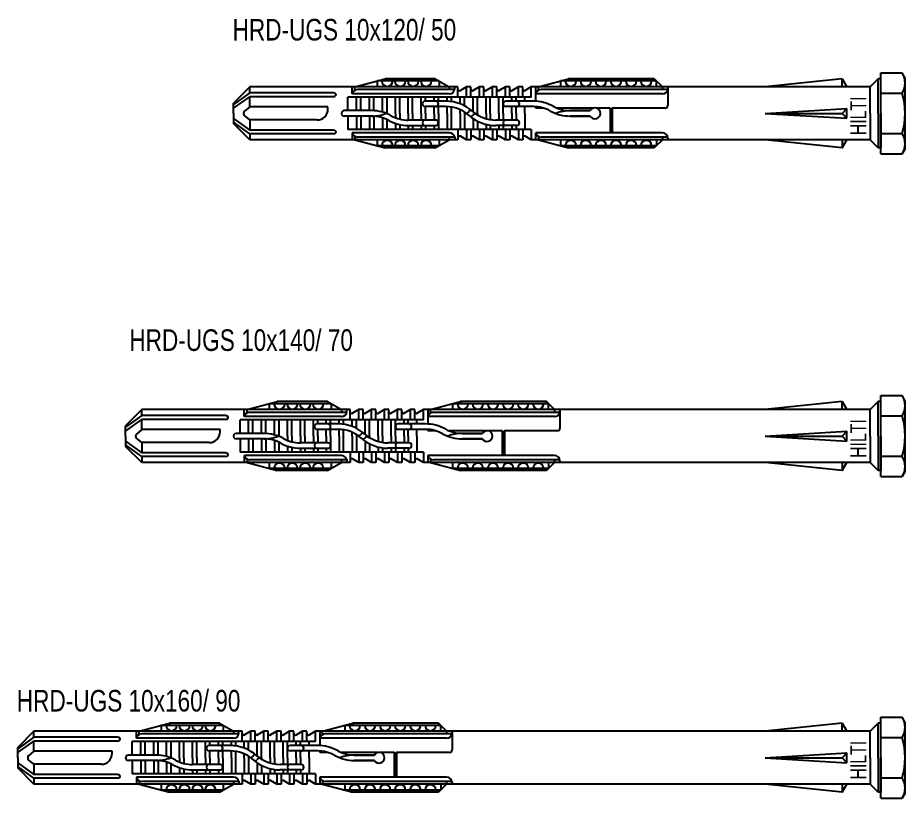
# Model space of a CAD drawing. Header units: millimetres. Extents: x 296 to 4896, y 152 to 3333.
# Drawn here: x 3524.1 to 3688.8, y 2780.5 to 2925.1 of the extents above; entities that cross this region are included whole.
import ezdxf

# ---------------------------------------------------------------- set-up
doc = ezdxf.new("R2010")
doc.units = ezdxf.units.MM
doc.layers.add('2', color=3, linetype='Continuous')
doc.layers.add('3', color=4, linetype='Continuous')
doc.styles.get("Standard").update_dxf_attribs({"font": 'arial.ttf'})

# ---------------------------------------------------------------- blocks, each defined once
blk = doc.blocks.new('HRD-UGS 10x120-50')
at = {"layer": '2'}
for p, q in [((-4.5, -7.51), (-4.5, 7.51)), ((-4.5, 7.51), (-0.58, 7.51)), ((0, 6.5), (-0.58, 7.51)), ((-102, 4.9), (-96.4, 6.4)), ((-97.89, 6), (-97.89, 4.9)), ((-97.89, 6), (-97.89, 4.9)), ((-86.41, 6), (-97.89, 6)), ((-96.4, 6.4), (-96.4, 6)), ((-87.1, 6.4), (-96.4, 6.4)), ((-87.1, 6.4), (-84.5, 4.9)), ((-87.1, 6.4), (-87.1, 6)), ((-86.41, 6), (-86.41, 4.9)), ((-68, 4.9), (-62.4, 6.4)), ((-63.89, 6), (-63.89, 4.9)), ((-46.1, 6), (-63.89, 6)), ((-62.4, 6.4), (-62.4, 6)), ((-46.5, 6.4), (-62.4, 6.4)), ((-45, 4.9), (-46.5, 6.4)), ((-46.5, 6.4), (-46.5, 6)), ((-46.1, 4.9), (-46.1, 6)), ((-5, 6.4), (-6.5, 4.9)), ((-5, 0), (-5, 6.4)), ((-4.5, 6.4), (-5, 6.4)), ((-4.5, 0), (-4.5, 6.4)), ((-4.5, 0), (-4.5, 6.4)), ((0, -6.5), (0, 6.5)), ((-121.5, 4.9), (-124.5, 1.9)), ((-121.5, 3.8), (-124.5, 1.65)), ((-121.5, 3.8), (-121.5, 4.9)), ((-82.9, 4.9), (-121.5, 4.9)), ((-106, 3.8), (-121.5, 3.8)), ((-102.5, 3.6), (-102.5, 4.9)), ((-84.5, 3.6), (-102.48, 3.6)), ((-102, 4.27), (-102, 4.9)), ((-83.52, 4.4), (-101.5, 4.4)), ((-84.5, 4.9), (-84.5, 4.4)), ((-83.5, 4.6), (-83.5, 4.9)), ((-82.9, 3), (-82.9, 4.9)), ((-81.3, 4.9), (-82.45, 4.24)), ((-81.3, 3), (-81.3, 4.9)), ((-80.5, 4.9), (-81.3, 4.9)), ((-80.5, 3), (-80.5, 4.9)), ((-78.9, 4.9), (-80.05, 4.24)), ((-78.1, 4.9), (-78.9, 4.9)), ((-78.9, 3), (-78.9, 4.9)), ((-78.1, 3), (-78.1, 4.9)), ((-76.5, 4.9), (-77.65, 4.24)), ((-76.5, 3), (-76.5, 4.9)), ((-75.7, 4.9), (-76.5, 4.9)), ((-75.7, 3), (-75.7, 4.9)), ((-74.1, 4.9), (-75.25, 4.24)), ((-73.3, 4.9), (-74.1, 4.9)), ((-74.1, 3), (-74.1, 4.9)), ((-73.3, 3), (-73.3, 4.9)), ((-71.7, 4.9), (-72.85, 4.24)), ((-71.7, 3), (-71.7, 4.9)), ((-70.9, 4.9), (-71.7, 4.9)), ((-70.9, 3), (-70.9, 4.9)), ((-69.3, 4.9), (-70.45, 4.24)), ((-69.3, 3), (-69.3, 4.9)), ((-6.5, 4.9), (-69.3, 4.9)), ((-68.5, 4.9), (-68.5, 2.24)), ((-45, 3.6), (-68.48, 3.6)), ((-68, 4.27), (-68, 4.9)), ((-44.02, 4.4), (-67.5, 4.4)), ((-45, 4.9), (-45, 4.4)), ((-44, 4.9), (-44, 1.47)), ((-6.5, 0), (-6.5, 4.9)), ((-4.5, 3.75), (-0.58, 3.75)), ((-124.5, 0.94), (-121.5, 3.09)), ((-124.5, 0), (-124.5, 1.9)), ((-121.5, 1.21), (-121.5, 3.09)), ((-106, 3.09), (-121.5, 3.09)), ((-103.3, 0.5), (-103.3, 3)), ((-69.3, 3), (-103.3, 3)), ((-101.7, 0.5), (-101.7, 3)), ((-100.9, 0.5), (-100.9, 3)), ((-99.3, 0.5), (-99.3, 3)), ((-98.5, 0.5), (-98.5, 3)), ((-96.9, 0.78), (-96.9, 3)), ((-96.1, 3), (-96.1, -0.04)), ((-94.5, 1.89), (-94.5, 3)), ((-94.5, 0.83), (-94.5, 1.89)), ((-93.7, 2.1), (-93.7, 3)), ((-93.7, 1.07), (-93.7, 2.1)), ((-92.1, 2.25), (-92.1, 3)), ((-92.1, 1.25), (-92.1, 2.25)), ((-91.3, 2.25), (-91.3, 3)), ((-91.3, 1.25), (-91.3, 2.25)), ((-89.7, 2.25), (-89.7, 3)), ((-89.7, 1.25), (-89.7, 2.25)), ((-85.13, 2.25), (-89, 2.25)), ((-88.9, 2.25), (-88.9, 3)), ((-87.3, 2.25), (-87.3, 3)), ((-86.5, 2.25), (-86.5, 3)), ((-84.9, 2.25), (-84.9, 3)), ((-84.1, 2.18), (-84.1, 3)), ((-82.5, 1.77), (-82.5, 3)), ((-81.7, 1.42), (-81.7, 3)), ((-80.1, 0.31), (-80.1, 3)), ((-79.3, 0), (-79.3, 3)), ((-77.7, 0), (-77.7, 3)), ((-76.9, 0), (-76.9, 3)), ((-75.3, 2.25), (-75.3, 3)), ((-75.3, 1.25), (-75.3, 2.62)), ((-74.5, 0), (-74.5, 3)), ((-68.89, 2.25), (-74, 2.25)), ((-72.9, 2.25), (-72.9, 3)), ((-72.1, 2.25), (-72.1, 3)), ((-70.5, 2.25), (-70.5, 3)), ((-70.5, 2.25), (-70.5, 3)), ((-121.5, 1.21), (-122.48, 0.38)), ((-107, 1.21), (-121.5, 1.21)), ((-107, 0.79), (-107, 1.21)), ((-98.89, 0.5), (-104, 0.5)), ((-98.89, 0.5), (-104, 0.5)), ((-96.9, 0.26), (-96.9, 0.78)), ((-94.5, 0), (-94.5, 0.83)), ((-93.7, 0), (-93.7, 1.07)), ((-92.1, 0), (-92.1, 1.25)), ((-91.3, 0), (-91.3, 1.25)), ((-89.7, 0), (-89.7, 1.25)), ((-85.13, 1.25), (-89, 1.25)), ((-88.9, 0), (-88.9, 1.25)), ((-87.3, 0), (-87.3, 1.25)), ((-86.5, 0), (-86.5, 1.25)), ((-84.9, 0), (-84.9, 1.25)), ((-84.1, -3), (-84.1, 1.17)), ((-82.5, 0), (-82.5, 0.69)), ((-81.7, 0.27), (-81.7, -3)), ((-75.3, 0), (-75.3, 1.25)), ((-68.89, 1.25), (-74, 1.25)), ((-72.9, 0), (-72.9, 1.25)), ((-72.1, 0), (-72.1, 1.25)), ((-70.5, 0), (-70.5, 1.25)), ((-70.5, 0), (-70.5, 1.25)), ((-68.5, 1.24), (-68.5, 0.97)), ((-67, 0.97), (-68.48, 0.97)), ((-57.75, 0.97), (-64.54, 0.97)), ((-58.37, 0.5), (-62.11, 0.5)), ((-62.11, 0.5), (-58.37, 0.5)), ((-54.7, 0.97), (-57.25, 0.97)), ((-54.7, 0.97), (-54.7, -3.6)), ((-54.7, 0.97), (-54.5, 0.77)), ((-54.3, 0.97), (-54.5, 0.77)), ((-54.5, 0.77), (-54.5, -3.6)), ((-44.5, 0.97), (-54.3, 0.97)), ((-54.3, 0.97), (-54.3, -3.6)), ((-124.5, 0), (-124.5, -1.9)), ((-124.5, -0.94), (-121.5, -3.09)), ((-121.5, -1.21), (-122.48, -0.38)), ((-109, -1.21), (-121.5, -1.21)), ((-121.5, -1.21), (-121.5, -3.09)), ((-98.89, -0.5), (-104, -0.5)), ((-98.89, -0.5), (-104, -0.5)), ((-103.3, -0.5), (-103.3, -3)), ((-101.7, -0.5), (-101.7, -3)), ((-100.9, -0.5), (-100.9, -3)), ((-99.3, -0.5), (-99.3, -3)), ((-98.5, -0.5), (-98.5, -3)), ((-96.9, -0.81), (-96.9, -3)), ((-96.1, -1.13), (-96.1, -3)), ((-94.5, 0), (-94.5, -0.8)), ((-93.7, 0), (-93.7, -1.05)), ((-87, -1.25), (-92.11, -1.25)), ((-92.1, 0), (-92.1, -1.25)), ((-91.3, 0), (-91.3, -1.25)), ((-89.7, 0), (-89.7, -1.25)), ((-88.9, 0), (-88.9, -1.25)), ((-87.3, 0), (-87.3, -1.25)), ((-86.5, 0), (-86.5, -3)), ((-84.9, 0), (-84.9, -3)), ((-82.5, 0), (-82.5, -3)), ((-80.1, -0.94), (-80.1, -3)), ((-79.3, 0), (-79.3, -0.27)), ((-79.3, -1.42), (-79.3, -3)), ((-77.7, 0), (-77.7, -1)), ((-76.9, 0), (-76.9, -1.17)), ((-72, -1.25), (-75.87, -1.25)), ((-75.3, 0), (-75.3, -1.25)), ((-74.5, 0), (-74.5, -1.25)), ((-72.9, 0), (-72.9, -1.25)), ((-72.1, 0), (-72.1, -1.25)), ((-70.5, 0), (-70.5, -3)), ((-70.5, 0), (-70.5, -1.25)), ((-62.11, -0.5), (-58.37, -0.5)), ((-58.37, -0.5), (-62.11, -0.5)), ((-6.5, 0), (-6.5, -4.9)), ((-5, 0), (-5, -6.4)), ((-4.5, 0), (-4.5, -6.4)), ((-4.5, 0), (-4.5, -6.4)), ((-121.5, -3.8), (-124.5, -1.65)), ((-121.5, -4.9), (-124.5, -1.9)), ((-106, -3.09), (-121.5, -3.09)), ((-69.3, -3), (-103.3, -3)), ((-94.5, -1.86), (-94.5, -3)), ((-93.7, -2.08), (-93.7, -3)), ((-92.11, -2.25), (-87, -2.25)), ((-92.1, -2.25), (-92.1, -3)), ((-91.3, -2.25), (-91.3, -3)), ((-89.7, -2.25), (-89.7, -3)), ((-88.9, -2.25), (-88.9, -3)), ((-87.3, -2.25), (-87.3, -3)), ((-82.9, -3), (-82.9, -4.9)), ((-81.3, -3), (-81.3, -4.9)), ((-80.5, -3), (-80.5, -4.9)), ((-78.9, -3), (-78.9, -4.9)), ((-78.1, -3), (-78.1, -4.9)), ((-77.7, -2.03), (-77.7, -3)), ((-76.9, -2.18), (-76.9, -3)), ((-76.5, -3), (-76.5, -4.9)), ((-72, -2.25), (-75.87, -2.25)), ((-75.7, -3), (-75.7, -4.9)), ((-75.3, -2.25), (-75.3, -3)), ((-74.5, -2.25), (-74.5, -3)), ((-74.1, -3), (-74.1, -4.9)), ((-73.3, -3), (-73.3, -4.9)), ((-72.9, -2.25), (-72.9, -3)), ((-72.1, -2.25), (-72.1, -3)), ((-71.7, -3), (-71.7, -4.9)), ((-70.9, -3), (-70.9, -4.9)), ((-70.5, -2.25), (-70.5, -3)), ((-69.3, -3), (-69.3, -4.9)), ((-106, -3.8), (-121.5, -3.8)), ((-121.5, -3.8), (-121.5, -4.9)), ((-82.9, -4.9), (-121.5, -4.9)), ((-102.5, -3.6), (-102.5, -4.9)), ((-84.48, -3.6), (-102.48, -3.6)), ((-102, -4.27), (-102, -4.9)), ((-102, -4.9), (-96.4, -6.4)), ((-83.5, -4.4), (-101.5, -4.4)), ((-97.89, -4.9), (-97.89, -6)), ((-97.89, -4.9), (-97.89, -6)), ((-87.1, -6.4), (-84.5, -4.9)), ((-86.41, -4.9), (-86.41, -6)), ((-84.5, -4.4), (-84.5, -4.9)), ((-83.5, -4.4), (-83.5, -4.9)), ((-81.3, -4.9), (-82.45, -4.24)), ((-80.5, -4.9), (-81.3, -4.9)), ((-78.9, -4.9), (-80.05, -4.24)), ((-78.1, -4.9), (-78.9, -4.9)), ((-76.5, -4.9), (-77.65, -4.24)), ((-75.7, -4.9), (-76.5, -4.9)), ((-74.1, -4.9), (-75.25, -4.24)), ((-73.3, -4.9), (-74.1, -4.9)), ((-71.7, -4.9), (-72.85, -4.24)), ((-70.9, -4.9), (-71.7, -4.9)), ((-69.3, -4.9), (-70.45, -4.24)), ((-6.5, -4.9), (-69.3, -4.9)), ((-68.5, -3.6), (-68.5, -4.9)), ((-45, -3.6), (-68.48, -3.6)), ((-68, -4.27), (-68, -4.9)), ((-68, -4.9), (-62.4, -6.4)), ((-44.02, -4.4), (-67.5, -4.4)), ((-63.89, -4.9), (-63.89, -6)), ((-45, -4.9), (-46.5, -6.4)), ((-46.1, -4.9), (-46.1, -6)), ((-45, -4.4), (-45, -4.9)), ((-44, -4.6), (-44, -4.9)), ((-5, -6.4), (-6.5, -4.9)), ((-4.5, -3.75), (-0.58, -3.75)), ((-86.41, -6), (-97.89, -6)), ((-96.4, -6), (-96.4, -6.4)), ((-87.1, -6.4), (-96.4, -6.4)), ((-87.1, -6), (-87.1, -6.4)), ((-46.1, -6), (-63.89, -6)), ((-62.4, -6), (-62.4, -6.4)), ((-46.5, -6.4), (-62.4, -6.4)), ((-46.5, -6), (-46.5, -6.4)), ((-4.5, -6.4), (-5, -6.4)), ((0, -6.5), (-0.58, -7.51)), ((-4.5, -7.51), (-0.58, -7.51))]:
    blk.add_line(p, q, dxfattribs=at)
for points in [[(-106, 3.09), (-105.71, 3.16), (-105.5, 3.45), (-105.71, 3.74), (-106, 3.8)], [(-106, -3.8), (-105.71, -3.74), (-105.5, -3.45), (-105.71, -3.16), (-106, -3.09)]]:
    blk.add_lwpolyline(points, dxfattribs=at)
for centre, radius, start, end in [((-3.32, 5.63), 3.32, 325.6168, 34.3832), ((-96, 6), 1, 180, 0), ((-93.6, 6), 1, 180, 0), ((-91.2, 6), 1, 180, 0), ((-88.8, 6), 1, 180, 0), ((-62, 6), 1, 180, 0), ((-62, 6), 1, 180, 0), ((-59.2, 6), 1, 180, 0), ((-56.4, 6), 1, 180, 0), ((-53.6, 6), 1, 180, 0), ((-50.8, 6), 1, 180, 0), ((-48, 6), 1, 180, 0), ((-101.52, 3.4), 1, 90, 168.463), ((-84.5, 4.6), 1, 270, 0), ((-82.6, 4.5), 0.3, 180, 300), ((-80.2, 4.5), 0.3, 180, 300), ((-77.8, 4.5), 0.3, 180, 300), ((-75.4, 4.5), 0.3, 180, 300), ((-73, 4.5), 0.3, 180, 300), ((-70.6, 4.5), 0.3, 180, 300), ((-67.5, 3.4), 1, 90, 168.463), ((-45, 4.6), 1, 270, 0), ((-12.42, 0), 12.42, 342.4126, 17.5874), ((-89, 1.75), 0.5, 90, 270.0116), ((-87, 1.75), 0.5, 270.0013, 90), ((-85.13, -5.25), 7.5, 48.5904, 90), ((-74, 1.75), 0.5, 90, 270.0025), ((-72, 1.75), 0.5, 270, 90), ((-68.89, -5.25), 7.5, 61.0463, 90), ((-122.16, 0), 0.5, 130.2691, 229.7309), ((-109, 0.79), 2, 270, 0), ((-104, 0), 0.5, 90, 270.0025), ((-104, 0), 0.5, 89.9975, 270), ((-98.89, -7), 7.5, 61.0463, 90), ((-85.13, -5.25), 6.5, 48.5904, 90), ((-85.13, 5.25), 6.5, 306.1289, 311.4096), ((-75.87, -5.25), 7.5, 128.1223, 131.4096), ((-75.87, 5.25), 6.5, 228.5904, 270), ((-68.89, -5.25), 6.5, 61.0463, 90), ((-62.11, 7), 7.5, 241.0463, 270), ((-62.11, 7), 6.5, 241.0463, 269.9987), ((-62.11, -7), 7.5, 90, 111.0361), ((-57.5, 0), 1, 210, 150.0003), ((-57.5, 0), 1, 209.9997, 150), ((-44.5, 1.47), 0.5, 270, 0), ((-98.89, 7), 7.5, 270, 291.0395), ((-98.89, -7), 6.5, 61.0463, 90), ((-92.11, 5.25), 7.5, 241.0463, 270), ((-92.11, 5.25), 6.5, 241.0463, 269.9987), ((-89, -1.75), 0.5, 89.9884, 270), ((-87, -1.75), 0.5, 270, 89.9987), ((-75.87, 5.25), 7.5, 228.5904, 270), ((-85.13, 5.25), 7.5, 308.1223, 311.4096), ((-75.87, -5.25), 6.5, 126.1289, 131.4096), ((-74, -1.75), 0.5, 89.9975, 270), ((-72, -1.75), 0.5, 270, 90), ((-101.52, -3.4), 1, 191.537, 270), ((-84.48, -4.6), 1, 11.537, 90), ((-82.6, -4.5), 0.3, 60, 180), ((-80.2, -4.5), 0.3, 60, 180), ((-77.8, -4.5), 0.3, 60, 180), ((-75.4, -4.5), 0.3, 60, 180), ((-73, -4.5), 0.3, 60, 180), ((-70.6, -4.5), 0.3, 60, 180), ((-67.5, -3.4), 1, 191.537, 270), ((-45, -4.6), 1, 0, 90), ((-3.32, -5.63), 3.32, 325.6168, 34.3832), ((-96, -6), 1, 0, 180), ((-93.6, -6), 1, 0, 180), ((-91.2, -6), 1, 0, 180), ((-88.8, -6), 1, 0, 180), ((-62, -6), 1, 0, 180), ((-62, -6), 1, 0, 180), ((-59.2, -6), 1, 0, 180), ((-56.4, -6), 1, 0, 180), ((-53.6, -6), 1, 0, 180), ((-50.8, -6), 1, 0, 180), ((-48, -6), 1, 0, 180)]:
    blk.add_arc(centre, radius, start, end, dxfattribs=at)
at = {"layer": '3', "color": 3}
for p, q in [((-11.7, 6.4), (-25.97, 4.9)), ((-11.7, 4.9), (-11.7, 6.4)), ((-11.7, 6.4), (-10.83, 4.9)), ((-25.97, 0), (-10.83, 0.92)), ((-10.83, 0.92), (-11.7, 0)), ((-10.83, -0.92), (-10.83, 0.92)), ((-25.97, 0), (-11.7, 0)), ((-25.97, 0), (-10.83, -0.92)), ((-10.83, -0.92), (-11.7, 0)), ((-11.7, -6.4), (-25.97, -4.9)), ((-11.7, -4.9), (-11.7, -6.4)), ((-11.7, -6.4), (-10.83, -4.9))]:
    blk.add_line(p, q, dxfattribs=at)
at = {"color": 1, "width": 0.7}
blk.add_text('HILTI', height=3, rotation=90, dxfattribs=at).set_placement((-7.19, -4.04))
blk = doc.blocks.new('HRD-UGS 10x140-70')
at = {"layer": '2'}
for p, q in [((-4.5, 7.51), (-0.58, 7.51)), ((-4.5, -7.51), (-4.5, 7.51)), ((0, 6.5), (-0.58, 7.51)), ((-4.5, 0), (-4.5, 6.4)), ((-4.5, 0), (-4.5, 6.4)), ((0, -6.5), (0, 6.5)), ((-4.5, 3.75), (-0.58, 3.75)), ((-4.5, 0), (-4.5, -6.4)), ((-4.5, 0), (-4.5, -6.4)), ((-4.5, -3.75), (-0.58, -3.75)), ((0, -6.5), (-0.58, -7.51)), ((-4.5, -7.51), (-0.58, -7.51))]:
    blk.add_line(p, q, dxfattribs=at)
for centre, radius, start, end in [((-3.32, 5.63), 3.32, 325.6168, 34.3832), ((-12.42, 0), 12.42, 342.4126, 17.5874), ((-3.32, -5.63), 3.32, 325.6168, 34.3832)]:
    blk.add_arc(centre, radius, start, end, dxfattribs=at)
at = {"layer": '3', "color": 3}
for p, q in [((-122, 4.9), (-116.4, 6.4)), ((-106.41, 6), (-117.89, 6)), ((-117.89, 6), (-117.89, 4.9)), ((-117.89, 6), (-117.89, 4.9)), ((-107.1, 6.4), (-116.4, 6.4)), ((-116.4, 6.4), (-116.4, 6)), ((-107.1, 6.4), (-107.1, 6)), ((-107.1, 6.4), (-104.5, 4.9)), ((-106.41, 6), (-106.41, 4.9)), ((-88, 4.9), (-82.4, 6.4)), ((-66.1, 6), (-83.89, 6)), ((-83.89, 6), (-83.89, 4.9)), ((-66.5, 6.4), (-82.4, 6.4)), ((-82.4, 6.4), (-82.4, 6)), ((-66.5, 6.4), (-66.5, 6)), ((-65, 4.9), (-66.5, 6.4)), ((-66.1, 4.9), (-66.1, 6)), ((-11.7, 6.4), (-25.97, 4.9)), ((-11.7, 4.9), (-11.7, 6.4)), ((-11.7, 6.4), (-10.83, 4.9)), ((-5, 6.4), (-6.5, 4.9)), ((-4.5, 6.4), (-5, 6.4)), ((-5, 0), (-5, 6.4)), ((-4.5, 0), (-4.5, 6.4)), ((-141.5, 4.9), (-144.5, 1.9)), ((-141.5, 3.8), (-144.5, 1.65)), ((-102.9, 4.9), (-141.5, 4.9)), ((-141.5, 3.8), (-141.5, 4.9)), ((-126, 3.8), (-141.5, 3.8)), ((-122.5, 3.6), (-122.5, 4.9)), ((-104.5, 3.6), (-122.48, 3.6)), ((-122, 4.27), (-122, 4.9)), ((-103.52, 4.4), (-121.5, 4.4)), ((-104.5, 4.9), (-104.5, 4.4)), ((-103.5, 4.6), (-103.5, 4.9)), ((-102.9, 3), (-102.9, 4.9)), ((-101.3, 4.9), (-102.45, 4.24)), ((-100.5, 4.9), (-101.3, 4.9)), ((-101.3, 3), (-101.3, 4.9)), ((-100.5, 3), (-100.5, 4.9)), ((-98.9, 4.9), (-100.05, 4.24)), ((-98.9, 3), (-98.9, 4.9)), ((-98.1, 4.9), (-98.9, 4.9)), ((-98.1, 3), (-98.1, 4.9)), ((-96.5, 4.9), (-97.65, 4.24)), ((-95.7, 4.9), (-96.5, 4.9)), ((-96.5, 3), (-96.5, 4.9)), ((-95.7, 3), (-95.7, 4.9)), ((-94.1, 4.9), (-95.25, 4.24)), ((-94.1, 3), (-94.1, 4.9)), ((-93.3, 4.9), (-94.1, 4.9)), ((-93.3, 3), (-93.3, 4.9)), ((-91.7, 4.9), (-92.85, 4.24)), ((-90.9, 4.9), (-91.7, 4.9)), ((-91.7, 3), (-91.7, 4.9)), ((-90.9, 3), (-90.9, 4.9)), ((-89.3, 4.9), (-90.45, 4.24)), ((-6.5, 4.9), (-89.3, 4.9)), ((-89.3, 3), (-89.3, 4.9)), ((-88.5, 4.9), (-88.5, 2.24)), ((-65, 3.6), (-88.48, 3.6)), ((-88, 4.27), (-88, 4.9)), ((-64.02, 4.4), (-87.5, 4.4)), ((-65, 4.9), (-65, 4.4)), ((-64, 4.9), (-64, 1.47)), ((-6.5, 0), (-6.5, 4.9)), ((-144.5, 0.94), (-141.5, 3.09)), ((-144.5, 0), (-144.5, 1.9)), ((-126, 3.09), (-141.5, 3.09)), ((-141.5, 1.21), (-141.5, 3.09)), ((-89.3, 3), (-123.3, 3)), ((-123.3, 0.5), (-123.3, 3)), ((-121.7, 0.5), (-121.7, 3)), ((-120.9, 0.5), (-120.9, 3)), ((-119.3, 0.5), (-119.3, 3)), ((-118.5, 0.5), (-118.5, 3)), ((-116.9, 0.78), (-116.9, 3)), ((-116.1, 3), (-116.1, -0.04)), ((-114.5, 1.89), (-114.5, 3)), ((-114.5, 0.83), (-114.5, 1.89)), ((-113.7, 2.1), (-113.7, 3)), ((-113.7, 1.07), (-113.7, 2.1)), ((-112.1, 2.25), (-112.1, 3)), ((-112.1, 1.25), (-112.1, 2.25)), ((-111.3, 2.25), (-111.3, 3)), ((-111.3, 1.25), (-111.3, 2.25)), ((-109.7, 2.25), (-109.7, 3)), ((-109.7, 1.25), (-109.7, 2.25)), ((-105.13, 2.25), (-109, 2.25)), ((-108.9, 2.25), (-108.9, 3)), ((-107.3, 2.25), (-107.3, 3)), ((-106.5, 2.25), (-106.5, 3)), ((-104.9, 2.25), (-104.9, 3)), ((-104.1, 2.18), (-104.1, 3)), ((-102.5, 1.77), (-102.5, 3)), ((-101.7, 1.42), (-101.7, 3)), ((-100.1, 0.31), (-100.1, 3)), ((-99.3, 0), (-99.3, 3)), ((-97.7, 0), (-97.7, 3)), ((-96.9, 0), (-96.9, 3)), ((-95.3, 2.25), (-95.3, 3)), ((-95.3, 1.25), (-95.3, 2.62)), ((-94.5, 0), (-94.5, 3)), ((-88.89, 2.25), (-94, 2.25)), ((-92.9, 2.25), (-92.9, 3)), ((-92.1, 2.25), (-92.1, 3)), ((-90.5, 2.25), (-90.5, 3)), ((-90.5, 2.25), (-90.5, 3)), ((-141.5, 1.21), (-142.48, 0.38)), ((-127, 1.21), (-141.5, 1.21)), ((-127, 0.79), (-127, 1.21)), ((-118.89, 0.5), (-124, 0.5)), ((-118.89, 0.5), (-124, 0.5)), ((-116.9, 0.26), (-116.9, 0.78)), ((-114.5, 0), (-114.5, 0.83)), ((-113.7, 0), (-113.7, 1.07)), ((-112.1, 0), (-112.1, 1.25)), ((-111.3, 0), (-111.3, 1.25)), ((-109.7, 0), (-109.7, 1.25)), ((-105.13, 1.25), (-109, 1.25)), ((-108.9, 0), (-108.9, 1.25)), ((-107.3, 0), (-107.3, 1.25)), ((-106.5, 0), (-106.5, 1.25)), ((-104.9, 0), (-104.9, 1.25)), ((-104.1, -3), (-104.1, 1.17)), ((-102.5, 0), (-102.5, 0.69)), ((-101.7, 0.27), (-101.7, -3)), ((-95.3, 0), (-95.3, 1.25)), ((-88.89, 1.25), (-94, 1.25)), ((-92.9, 0), (-92.9, 1.25)), ((-92.1, 0), (-92.1, 1.25)), ((-90.5, 0), (-90.5, 1.25)), ((-90.5, 0), (-90.5, 1.25)), ((-88.5, 1.24), (-88.5, 0.97)), ((-87, 0.97), (-88.48, 0.97)), ((-77.75, 0.97), (-84.54, 0.97)), ((-82.11, 0.5), (-78.37, 0.5)), ((-78.37, 0.5), (-82.11, 0.5)), ((-74.7, 0.97), (-77.25, 0.97)), ((-74.7, 0.97), (-74.5, 0.77)), ((-74.7, 0.97), (-74.7, -3.6)), ((-74.3, 0.97), (-74.5, 0.77)), ((-74.5, 0.77), (-74.5, -3.6)), ((-74.3, 0.97), (-74.3, -3.6)), ((-64.5, 0.97), (-74.3, 0.97)), ((-25.97, 0), (-10.83, 0.92)), ((-10.83, 0.92), (-11.7, 0)), ((-10.83, -0.92), (-10.83, 0.92)), ((-144.5, 0), (-144.5, -1.9)), ((-144.5, -0.94), (-141.5, -3.09)), ((-141.5, -1.21), (-142.48, -0.38)), ((-141.5, -1.21), (-141.5, -3.09)), ((-129, -1.21), (-141.5, -1.21)), ((-118.89, -0.5), (-124, -0.5)), ((-118.89, -0.5), (-124, -0.5)), ((-123.3, -0.5), (-123.3, -3)), ((-121.7, -0.5), (-121.7, -3)), ((-120.9, -0.5), (-120.9, -3)), ((-119.3, -0.5), (-119.3, -3)), ((-118.5, -0.5), (-118.5, -3)), ((-116.9, -0.81), (-116.9, -3)), ((-116.1, -1.13), (-116.1, -3)), ((-114.5, 0), (-114.5, -0.8)), ((-113.7, 0), (-113.7, -1.05)), ((-107, -1.25), (-112.11, -1.25)), ((-112.1, 0), (-112.1, -1.25)), ((-111.3, 0), (-111.3, -1.25)), ((-109.7, 0), (-109.7, -1.25)), ((-108.9, 0), (-108.9, -1.25)), ((-107.3, 0), (-107.3, -1.25)), ((-106.5, 0), (-106.5, -3)), ((-104.9, 0), (-104.9, -3)), ((-102.5, 0), (-102.5, -3)), ((-100.1, -0.94), (-100.1, -3)), ((-99.3, 0), (-99.3, -0.27)), ((-99.3, -1.42), (-99.3, -3)), ((-97.7, 0), (-97.7, -1)), ((-96.9, 0), (-96.9, -1.17)), ((-92, -1.25), (-95.87, -1.25)), ((-95.3, 0), (-95.3, -1.25)), ((-94.5, 0), (-94.5, -1.25)), ((-92.9, 0), (-92.9, -1.25)), ((-92.1, 0), (-92.1, -1.25)), ((-90.5, 0), (-90.5, -1.25)), ((-90.5, 0), (-90.5, -3)), ((-78.37, -0.5), (-82.11, -0.5)), ((-82.11, -0.5), (-78.37, -0.5)), ((-25.97, 0), (-11.7, 0)), ((-25.97, 0), (-10.83, -0.92)), ((-10.83, -0.92), (-11.7, 0)), ((-6.5, 0), (-6.5, -4.9)), ((-5, 0), (-5, -6.4)), ((-4.5, 0), (-4.5, -6.4)), ((-141.5, -3.8), (-144.5, -1.65)), ((-141.5, -4.9), (-144.5, -1.9)), ((-126, -3.09), (-141.5, -3.09)), ((-89.3, -3), (-123.3, -3)), ((-114.5, -1.86), (-114.5, -3)), ((-113.7, -2.08), (-113.7, -3)), ((-112.11, -2.25), (-107, -2.25)), ((-112.1, -2.25), (-112.1, -3)), ((-111.3, -2.25), (-111.3, -3)), ((-109.7, -2.25), (-109.7, -3)), ((-108.9, -2.25), (-108.9, -3)), ((-107.3, -2.25), (-107.3, -3)), ((-102.9, -3), (-102.9, -4.9)), ((-101.3, -3), (-101.3, -4.9)), ((-100.5, -3), (-100.5, -4.9)), ((-98.9, -3), (-98.9, -4.9)), ((-98.1, -3), (-98.1, -4.9)), ((-97.7, -2.03), (-97.7, -3)), ((-96.9, -2.18), (-96.9, -3)), ((-96.5, -3), (-96.5, -4.9)), ((-92, -2.25), (-95.87, -2.25)), ((-95.7, -3), (-95.7, -4.9)), ((-95.3, -2.25), (-95.3, -3)), ((-94.5, -2.25), (-94.5, -3)), ((-94.1, -3), (-94.1, -4.9)), ((-93.3, -3), (-93.3, -4.9)), ((-92.9, -2.25), (-92.9, -3)), ((-92.1, -2.25), (-92.1, -3)), ((-91.7, -3), (-91.7, -4.9)), ((-90.9, -3), (-90.9, -4.9)), ((-90.5, -2.25), (-90.5, -3)), ((-89.3, -3), (-89.3, -4.9)), ((-141.5, -3.8), (-141.5, -4.9)), ((-126, -3.8), (-141.5, -3.8)), ((-102.9, -4.9), (-141.5, -4.9)), ((-122.5, -3.6), (-122.5, -4.9)), ((-104.48, -3.6), (-122.48, -3.6)), ((-122, -4.27), (-122, -4.9)), ((-122, -4.9), (-116.4, -6.4)), ((-103.5, -4.4), (-121.5, -4.4)), ((-117.89, -4.9), (-117.89, -6)), ((-117.89, -4.9), (-117.89, -6)), ((-107.1, -6.4), (-104.5, -4.9)), ((-106.41, -4.9), (-106.41, -6)), ((-104.5, -4.4), (-104.5, -4.9)), ((-103.5, -4.4), (-103.5, -4.9)), ((-101.3, -4.9), (-102.45, -4.24)), ((-100.5, -4.9), (-101.3, -4.9)), ((-98.9, -4.9), (-100.05, -4.24)), ((-98.1, -4.9), (-98.9, -4.9)), ((-96.5, -4.9), (-97.65, -4.24)), ((-95.7, -4.9), (-96.5, -4.9)), ((-94.1, -4.9), (-95.25, -4.24)), ((-93.3, -4.9), (-94.1, -4.9)), ((-91.7, -4.9), (-92.85, -4.24)), ((-90.9, -4.9), (-91.7, -4.9)), ((-89.3, -4.9), (-90.45, -4.24)), ((-6.5, -4.9), (-89.3, -4.9)), ((-88.5, -3.6), (-88.5, -4.9)), ((-65, -3.6), (-88.48, -3.6)), ((-88, -4.27), (-88, -4.9)), ((-88, -4.9), (-82.4, -6.4)), ((-64.02, -4.4), (-87.5, -4.4)), ((-83.89, -4.9), (-83.89, -6)), ((-65, -4.9), (-66.5, -6.4)), ((-66.1, -4.9), (-66.1, -6)), ((-65, -4.4), (-65, -4.9)), ((-64, -4.6), (-64, -4.9)), ((-11.7, -6.4), (-25.97, -4.9)), ((-11.7, -4.9), (-11.7, -6.4)), ((-11.7, -6.4), (-10.83, -4.9)), ((-5, -6.4), (-6.5, -4.9)), ((-106.41, -6), (-117.89, -6)), ((-116.4, -6), (-116.4, -6.4)), ((-107.1, -6.4), (-116.4, -6.4)), ((-107.1, -6), (-107.1, -6.4)), ((-66.1, -6), (-83.89, -6)), ((-82.4, -6), (-82.4, -6.4)), ((-66.5, -6.4), (-82.4, -6.4)), ((-66.5, -6), (-66.5, -6.4)), ((-4.5, -6.4), (-5, -6.4))]:
    blk.add_line(p, q, dxfattribs=at)
for points in [[(-126, 3.09), (-125.71, 3.16), (-125.5, 3.45), (-125.71, 3.74), (-126, 3.8)], [(-126, -3.8), (-125.71, -3.74), (-125.5, -3.45), (-125.71, -3.16), (-126, -3.09)]]:
    blk.add_lwpolyline(points, dxfattribs=at)
for centre, radius, start, end in [((-116, 6), 1, 180, 0), ((-113.6, 6), 1, 180, 0), ((-111.2, 6), 1, 180, 0), ((-108.8, 6), 1, 180, 0), ((-82, 6), 1, 180, 0), ((-82, 6), 1, 180, 0), ((-79.2, 6), 1, 180, 0), ((-76.4, 6), 1, 180, 0), ((-73.6, 6), 1, 180, 0), ((-70.8, 6), 1, 180, 0), ((-68, 6), 1, 180, 0), ((-121.52, 3.4), 1, 90, 168.463), ((-104.5, 4.6), 1, 270, 0), ((-102.6, 4.5), 0.3, 180, 300), ((-100.2, 4.5), 0.3, 180, 300), ((-97.8, 4.5), 0.3, 180, 300), ((-95.4, 4.5), 0.3, 180, 300), ((-93, 4.5), 0.3, 180, 300), ((-90.6, 4.5), 0.3, 180, 300), ((-87.5, 3.4), 1, 90, 168.463), ((-65, 4.6), 1, 270, 0), ((-109, 1.75), 0.5, 90, 270.0116), ((-107, 1.75), 0.5, 270.0013, 90), ((-105.13, -5.25), 7.5, 48.5904, 90), ((-94, 1.75), 0.5, 90, 270.0025), ((-92, 1.75), 0.5, 270, 90), ((-88.89, -5.25), 7.5, 61.0463, 90), ((-142.16, 0), 0.5, 130.2691, 229.7309), ((-129, 0.79), 2, 270, 0), ((-124, 0), 0.5, 89.9975, 270), ((-124, 0), 0.5, 90, 270.0025), ((-118.89, -7), 7.5, 61.0463, 90), ((-105.13, -5.25), 6.5, 48.5904, 90), ((-105.13, 5.25), 6.5, 306.1289, 311.4096), ((-95.87, -5.25), 7.5, 128.1223, 131.4096), ((-95.87, 5.25), 6.5, 228.5904, 270), ((-88.89, -5.25), 6.5, 61.0463, 90), ((-82.11, 7), 7.5, 241.0463, 270), ((-82.11, 7), 6.5, 241.0463, 269.9987), ((-82.11, -7), 7.5, 90, 111.0361), ((-77.5, 0), 1, 209.9997, 150), ((-77.5, 0), 1, 210, 150.0003), ((-64.5, 1.47), 0.5, 270, 0), ((-118.89, 7), 7.5, 270, 291.0395), ((-118.89, -7), 6.5, 61.0463, 90), ((-112.11, 5.25), 7.5, 241.0463, 270), ((-112.11, 5.25), 6.5, 241.0463, 269.9987), ((-109, -1.75), 0.5, 89.9884, 270), ((-107, -1.75), 0.5, 270, 89.9987), ((-95.87, 5.25), 7.5, 228.5904, 270), ((-105.13, 5.25), 7.5, 308.1223, 311.4096), ((-95.87, -5.25), 6.5, 126.1289, 131.4096), ((-94, -1.75), 0.5, 89.9975, 270), ((-92, -1.75), 0.5, 270, 90), ((-121.52, -3.4), 1, 191.537, 270), ((-104.48, -4.6), 1, 11.537, 90), ((-102.6, -4.5), 0.3, 60, 180), ((-100.2, -4.5), 0.3, 60, 180), ((-97.8, -4.5), 0.3, 60, 180), ((-95.4, -4.5), 0.3, 60, 180), ((-93, -4.5), 0.3, 60, 180), ((-90.6, -4.5), 0.3, 60, 180), ((-87.5, -3.4), 1, 191.537, 270), ((-65, -4.6), 1, 0, 90), ((-116, -6), 1, 0, 180), ((-113.6, -6), 1, 0, 180), ((-111.2, -6), 1, 0, 180), ((-108.8, -6), 1, 0, 180), ((-82, -6), 1, 0, 180), ((-82, -6), 1, 0, 180), ((-79.2, -6), 1, 0, 180), ((-76.4, -6), 1, 0, 180), ((-73.6, -6), 1, 0, 180), ((-70.8, -6), 1, 0, 180), ((-68, -6), 1, 0, 180)]:
    blk.add_arc(centre, radius, start, end, dxfattribs=at)
at = {"color": 1, "width": 0.7}
blk.add_text('HILTI', height=3, rotation=90, dxfattribs=at).set_placement((-7.19, -4.04))
blk = doc.blocks.new('HRD-UGS 10x160-90')
at = {"layer": '3', "color": 3}
for p, q in [((-4.5, -7.51), (-4.5, 7.51)), ((-4.5, 7.51), (-0.58, 7.51)), ((0, 6.5), (-0.58, 7.51)), ((-142, 4.9), (-136.4, 6.4)), ((-126.41, 6), (-137.89, 6)), ((-137.89, 6), (-137.89, 4.9)), ((-137.89, 6), (-137.89, 4.9)), ((-127.1, 6.4), (-136.4, 6.4)), ((-136.4, 6.4), (-136.4, 6)), ((-127.1, 6.4), (-127.1, 6)), ((-127.1, 6.4), (-124.5, 4.9)), ((-126.41, 6), (-126.41, 4.9)), ((-108, 4.9), (-102.4, 6.4)), ((-86.1, 6), (-103.89, 6)), ((-103.89, 6), (-103.89, 4.9)), ((-86.5, 6.4), (-102.4, 6.4)), ((-102.4, 6.4), (-102.4, 6)), ((-86.5, 6.4), (-86.5, 6)), ((-85, 4.9), (-86.5, 6.4)), ((-86.1, 4.9), (-86.1, 6)), ((-11.7, 6.4), (-25.97, 4.9)), ((-11.7, 4.9), (-11.7, 6.4)), ((-11.7, 6.4), (-10.83, 4.9)), ((-5, 6.4), (-6.5, 4.9)), ((-4.5, 6.4), (-5, 6.4)), ((-5, 0), (-5, 6.4)), ((-4.5, 0), (-4.5, 6.4)), ((-4.5, 0), (-4.5, 6.4)), ((-4.5, 0), (-4.5, 6.4)), ((-4.5, 0), (-4.5, 6.4)), ((0, -6.5), (0, 6.5)), ((-161.5, 4.9), (-164.5, 1.9)), ((-161.5, 3.8), (-164.5, 1.65)), ((-122.9, 4.9), (-161.5, 4.9)), ((-161.5, 3.8), (-161.5, 4.9)), ((-146, 3.8), (-161.5, 3.8)), ((-142.5, 3.6), (-142.5, 4.9)), ((-124.5, 3.6), (-142.48, 3.6)), ((-142, 4.27), (-142, 4.9)), ((-123.52, 4.4), (-141.5, 4.4)), ((-124.5, 4.9), (-124.5, 4.4)), ((-123.5, 4.6), (-123.5, 4.9)), ((-122.9, 3), (-122.9, 4.9)), ((-121.3, 4.9), (-122.45, 4.24)), ((-120.5, 4.9), (-121.3, 4.9)), ((-121.3, 3), (-121.3, 4.9)), ((-120.5, 3), (-120.5, 4.9)), ((-118.9, 4.9), (-120.05, 4.24)), ((-118.9, 3), (-118.9, 4.9)), ((-118.1, 4.9), (-118.9, 4.9)), ((-118.1, 3), (-118.1, 4.9)), ((-116.5, 4.9), (-117.65, 4.24)), ((-115.7, 4.9), (-116.5, 4.9)), ((-116.5, 3), (-116.5, 4.9)), ((-115.7, 3), (-115.7, 4.9)), ((-114.1, 4.9), (-115.25, 4.24)), ((-114.1, 3), (-114.1, 4.9)), ((-113.3, 4.9), (-114.1, 4.9)), ((-113.3, 3), (-113.3, 4.9)), ((-111.7, 4.9), (-112.85, 4.24)), ((-110.9, 4.9), (-111.7, 4.9)), ((-111.7, 3), (-111.7, 4.9)), ((-110.9, 3), (-110.9, 4.9)), ((-109.3, 4.9), (-110.45, 4.24)), ((-6.5, 4.9), (-109.3, 4.9)), ((-109.3, 3), (-109.3, 4.9)), ((-108.5, 4.9), (-108.5, 2.24)), ((-85, 3.6), (-108.48, 3.6)), ((-108, 4.27), (-108, 4.9)), ((-84.02, 4.4), (-107.5, 4.4)), ((-85, 4.9), (-85, 4.4)), ((-84, 4.9), (-84, 1.47)), ((-6.5, 0), (-6.5, 4.9)), ((-4.5, 3.75), (-0.58, 3.75)), ((-164.5, 0.94), (-161.5, 3.09)), ((-164.5, 0), (-164.5, 1.9)), ((-146, 3.09), (-161.5, 3.09)), ((-161.5, 1.21), (-161.5, 3.09)), ((-109.3, 3), (-143.3, 3)), ((-143.3, 0.5), (-143.3, 3)), ((-141.7, 0.5), (-141.7, 3)), ((-140.9, 0.5), (-140.9, 3)), ((-139.3, 0.5), (-139.3, 3)), ((-138.5, 0.5), (-138.5, 3)), ((-136.9, 0.78), (-136.9, 3)), ((-136.1, 3), (-136.1, -0.04)), ((-134.5, 1.89), (-134.5, 3)), ((-134.5, 0.83), (-134.5, 1.89)), ((-133.7, 2.1), (-133.7, 3)), ((-133.7, 1.07), (-133.7, 2.1)), ((-132.1, 2.25), (-132.1, 3)), ((-132.1, 1.25), (-132.1, 2.25)), ((-131.3, 2.25), (-131.3, 3)), ((-131.3, 1.25), (-131.3, 2.25)), ((-129.7, 2.25), (-129.7, 3)), ((-129.7, 1.25), (-129.7, 2.25)), ((-125.13, 2.25), (-129, 2.25)), ((-128.9, 2.25), (-128.9, 3)), ((-127.3, 2.25), (-127.3, 3)), ((-126.5, 2.25), (-126.5, 3)), ((-124.9, 2.25), (-124.9, 3)), ((-124.1, 2.18), (-124.1, 3)), ((-122.5, 1.77), (-122.5, 3)), ((-121.7, 1.42), (-121.7, 3)), ((-120.1, 0.31), (-120.1, 3)), ((-119.3, 0), (-119.3, 3)), ((-117.7, 0), (-117.7, 3)), ((-116.9, 0), (-116.9, 3)), ((-115.3, 2.25), (-115.3, 3)), ((-115.3, 1.25), (-115.3, 2.62)), ((-114.5, 0), (-114.5, 3)), ((-108.89, 2.25), (-114, 2.25)), ((-112.9, 2.25), (-112.9, 3)), ((-112.1, 2.25), (-112.1, 3)), ((-110.5, 2.25), (-110.5, 3)), ((-110.5, 2.25), (-110.5, 3)), ((-161.5, 1.21), (-162.48, 0.38)), ((-147, 1.21), (-161.5, 1.21)), ((-147, 0.79), (-147, 1.21)), ((-138.89, 0.5), (-144, 0.5)), ((-138.89, 0.5), (-144, 0.5)), ((-136.9, 0.26), (-136.9, 0.78)), ((-134.5, 0), (-134.5, 0.83)), ((-133.7, 0), (-133.7, 1.07)), ((-132.1, 0), (-132.1, 1.25)), ((-131.3, 0), (-131.3, 1.25)), ((-129.7, 0), (-129.7, 1.25)), ((-125.13, 1.25), (-129, 1.25)), ((-128.9, 0), (-128.9, 1.25)), ((-127.3, 0), (-127.3, 1.25)), ((-126.5, 0), (-126.5, 1.25)), ((-124.9, 0), (-124.9, 1.25)), ((-124.1, -3), (-124.1, 1.17)), ((-122.5, 0), (-122.5, 0.69)), ((-121.7, 0.27), (-121.7, -3)), ((-115.3, 0), (-115.3, 1.25)), ((-108.89, 1.25), (-114, 1.25)), ((-112.9, 0), (-112.9, 1.25)), ((-112.1, 0), (-112.1, 1.25)), ((-110.5, 0), (-110.5, 1.25)), ((-110.5, 0), (-110.5, 1.25)), ((-108.5, 1.24), (-108.5, 0.97)), ((-107, 0.97), (-108.48, 0.97)), ((-97.75, 0.97), (-104.54, 0.97)), ((-102.11, 0.5), (-98.37, 0.5)), ((-98.37, 0.5), (-102.11, 0.5)), ((-94.7, 0.97), (-97.25, 0.97)), ((-94.7, 0.97), (-94.5, 0.77)), ((-94.7, 0.97), (-94.7, -3.6)), ((-94.3, 0.97), (-94.5, 0.77)), ((-94.5, 0.77), (-94.5, -3.6)), ((-94.3, 0.97), (-94.3, -3.6)), ((-84.5, 0.97), (-94.3, 0.97)), ((-25.97, 0), (-10.83, 0.92)), ((-10.83, 0.92), (-11.7, 0)), ((-10.83, -0.92), (-10.83, 0.92)), ((-164.5, 0), (-164.5, -1.9)), ((-164.5, -0.94), (-161.5, -3.09)), ((-161.5, -1.21), (-162.48, -0.38)), ((-161.5, -1.21), (-161.5, -3.09)), ((-149, -1.21), (-161.5, -1.21)), ((-138.89, -0.5), (-144, -0.5)), ((-138.89, -0.5), (-144, -0.5)), ((-143.3, -0.5), (-143.3, -3)), ((-141.7, -0.5), (-141.7, -3)), ((-140.9, -0.5), (-140.9, -3)), ((-139.3, -0.5), (-139.3, -3)), ((-138.5, -0.5), (-138.5, -3)), ((-136.9, -0.81), (-136.9, -3)), ((-136.1, -1.13), (-136.1, -3)), ((-134.5, 0), (-134.5, -0.8)), ((-133.7, 0), (-133.7, -1.05)), ((-127, -1.25), (-132.11, -1.25)), ((-132.1, 0), (-132.1, -1.25)), ((-131.3, 0), (-131.3, -1.25)), ((-129.7, 0), (-129.7, -1.25)), ((-128.9, 0), (-128.9, -1.25)), ((-127.3, 0), (-127.3, -1.25)), ((-126.5, 0), (-126.5, -3)), ((-124.9, 0), (-124.9, -3)), ((-122.5, 0), (-122.5, -3)), ((-120.1, -0.94), (-120.1, -3)), ((-119.3, 0), (-119.3, -0.27)), ((-119.3, -1.42), (-119.3, -3)), ((-117.7, 0), (-117.7, -1)), ((-116.9, 0), (-116.9, -1.17)), ((-112, -1.25), (-115.87, -1.25)), ((-115.3, 0), (-115.3, -1.25)), ((-114.5, 0), (-114.5, -1.25)), ((-112.9, 0), (-112.9, -1.25)), ((-112.1, 0), (-112.1, -1.25)), ((-110.5, 0), (-110.5, -1.25)), ((-110.5, 0), (-110.5, -3)), ((-98.37, -0.5), (-102.11, -0.5)), ((-102.11, -0.5), (-98.37, -0.5)), ((-25.97, 0), (-11.7, 0)), ((-25.97, 0), (-10.83, -0.92)), ((-10.83, -0.92), (-11.7, 0)), ((-6.5, 0), (-6.5, -4.9)), ((-5, 0), (-5, -6.4)), ((-4.5, 0), (-4.5, -6.4)), ((-4.5, 0), (-4.5, -6.4)), ((-4.5, 0), (-4.5, -6.4)), ((-4.5, 0), (-4.5, -6.4)), ((-161.5, -3.8), (-164.5, -1.65)), ((-161.5, -4.9), (-164.5, -1.9)), ((-146, -3.09), (-161.5, -3.09)), ((-109.3, -3), (-143.3, -3)), ((-134.5, -1.86), (-134.5, -3)), ((-133.7, -2.08), (-133.7, -3)), ((-132.11, -2.25), (-127, -2.25)), ((-132.1, -2.25), (-132.1, -3)), ((-131.3, -2.25), (-131.3, -3)), ((-129.7, -2.25), (-129.7, -3)), ((-128.9, -2.25), (-128.9, -3)), ((-127.3, -2.25), (-127.3, -3)), ((-122.9, -3), (-122.9, -4.9)), ((-121.3, -3), (-121.3, -4.9)), ((-120.5, -3), (-120.5, -4.9)), ((-118.9, -3), (-118.9, -4.9)), ((-118.1, -3), (-118.1, -4.9)), ((-117.7, -2.03), (-117.7, -3)), ((-116.9, -2.18), (-116.9, -3)), ((-116.5, -3), (-116.5, -4.9)), ((-112, -2.25), (-115.87, -2.25)), ((-115.7, -3), (-115.7, -4.9)), ((-115.3, -2.25), (-115.3, -3)), ((-114.5, -2.25), (-114.5, -3)), ((-114.1, -3), (-114.1, -4.9)), ((-113.3, -3), (-113.3, -4.9)), ((-112.9, -2.25), (-112.9, -3)), ((-112.1, -2.25), (-112.1, -3)), ((-111.7, -3), (-111.7, -4.9)), ((-110.9, -3), (-110.9, -4.9)), ((-110.5, -2.25), (-110.5, -3)), ((-109.3, -3), (-109.3, -4.9)), ((-161.5, -3.8), (-161.5, -4.9)), ((-146, -3.8), (-161.5, -3.8)), ((-122.9, -4.9), (-161.5, -4.9)), ((-142.5, -3.6), (-142.5, -4.9)), ((-124.48, -3.6), (-142.48, -3.6)), ((-142, -4.27), (-142, -4.9)), ((-142, -4.9), (-136.4, -6.4)), ((-123.5, -4.4), (-141.5, -4.4)), ((-137.89, -4.9), (-137.89, -6)), ((-137.89, -4.9), (-137.89, -6)), ((-127.1, -6.4), (-124.5, -4.9)), ((-126.41, -4.9), (-126.41, -6)), ((-124.5, -4.4), (-124.5, -4.9)), ((-123.5, -4.4), (-123.5, -4.9)), ((-121.3, -4.9), (-122.45, -4.24)), ((-120.5, -4.9), (-121.3, -4.9)), ((-118.9, -4.9), (-120.05, -4.24)), ((-118.1, -4.9), (-118.9, -4.9)), ((-116.5, -4.9), (-117.65, -4.24)), ((-115.7, -4.9), (-116.5, -4.9)), ((-114.1, -4.9), (-115.25, -4.24)), ((-113.3, -4.9), (-114.1, -4.9)), ((-111.7, -4.9), (-112.85, -4.24)), ((-110.9, -4.9), (-111.7, -4.9)), ((-109.3, -4.9), (-110.45, -4.24)), ((-6.5, -4.9), (-109.3, -4.9)), ((-108.5, -3.6), (-108.5, -4.9)), ((-85, -3.6), (-108.48, -3.6)), ((-108, -4.27), (-108, -4.9)), ((-108, -4.9), (-102.4, -6.4)), ((-84.02, -4.4), (-107.5, -4.4)), ((-103.89, -4.9), (-103.89, -6)), ((-85, -4.9), (-86.5, -6.4)), ((-86.1, -4.9), (-86.1, -6)), ((-85, -4.4), (-85, -4.9)), ((-84, -4.6), (-84, -4.9)), ((-11.7, -6.4), (-25.97, -4.9)), ((-11.7, -4.9), (-11.7, -6.4)), ((-11.7, -6.4), (-10.83, -4.9)), ((-5, -6.4), (-6.5, -4.9)), ((-4.5, -3.75), (-0.58, -3.75)), ((-126.41, -6), (-137.89, -6)), ((-136.4, -6), (-136.4, -6.4)), ((-127.1, -6.4), (-136.4, -6.4)), ((-127.1, -6), (-127.1, -6.4)), ((-86.1, -6), (-103.89, -6)), ((-102.4, -6), (-102.4, -6.4)), ((-86.5, -6.4), (-102.4, -6.4)), ((-86.5, -6), (-86.5, -6.4)), ((-4.5, -6.4), (-5, -6.4)), ((0, -6.5), (-0.58, -7.51)), ((-4.5, -7.51), (-0.58, -7.51))]:
    blk.add_line(p, q, dxfattribs=at)
for points in [[(-146, 3.09), (-145.71, 3.16), (-145.5, 3.45), (-145.71, 3.74), (-146, 3.8)], [(-146, -3.8), (-145.71, -3.74), (-145.5, -3.45), (-145.71, -3.16), (-146, -3.09)]]:
    blk.add_lwpolyline(points, dxfattribs=at)
for centre, radius, start, end in [((-3.32, 5.63), 3.32, 325.6168, 34.3832), ((-136, 6), 1, 180, 0), ((-133.6, 6), 1, 180, 0), ((-131.2, 6), 1, 180, 0), ((-128.8, 6), 1, 180, 0), ((-102, 6), 1, 180, 0), ((-102, 6), 1, 180, 0), ((-99.2, 6), 1, 180, 0), ((-96.4, 6), 1, 180, 0), ((-93.6, 6), 1, 180, 0), ((-90.8, 6), 1, 180, 0), ((-88, 6), 1, 180, 0), ((-141.52, 3.4), 1, 90, 168.463), ((-124.5, 4.6), 1, 270, 0), ((-122.6, 4.5), 0.3, 180, 300), ((-120.2, 4.5), 0.3, 180, 300), ((-117.8, 4.5), 0.3, 180, 300), ((-115.4, 4.5), 0.3, 180, 300), ((-113, 4.5), 0.3, 180, 300), ((-110.6, 4.5), 0.3, 180, 300), ((-107.5, 3.4), 1, 90, 168.463), ((-85, 4.6), 1, 270, 0), ((-12.42, 0), 12.42, 342.4126, 17.5874), ((-129, 1.75), 0.5, 90, 270.0116), ((-127, 1.75), 0.5, 270.0013, 90), ((-125.13, -5.25), 7.5, 48.5904, 90), ((-114, 1.75), 0.5, 90, 270.0025), ((-112, 1.75), 0.5, 270, 90), ((-108.89, -5.25), 7.5, 61.0463, 90), ((-162.16, 0), 0.5, 130.2691, 229.7309), ((-149, 0.79), 2, 270, 0), ((-144, 0), 0.5, 89.9975, 270), ((-144, 0), 0.5, 90, 270.0025), ((-138.89, -7), 7.5, 61.0463, 90), ((-125.13, -5.25), 6.5, 48.5904, 90), ((-125.13, 5.25), 6.5, 306.1289, 311.4096), ((-115.87, -5.25), 7.5, 128.1223, 131.4096), ((-115.87, 5.25), 6.5, 228.5904, 270), ((-108.89, -5.25), 6.5, 61.0463, 90), ((-102.11, 7), 7.5, 241.0463, 270), ((-102.11, 7), 6.5, 241.0463, 269.9987), ((-102.11, -7), 7.5, 90, 111.0361), ((-97.5, 0), 1, 209.9997, 150), ((-97.5, 0), 1, 210, 150.0003), ((-84.5, 1.47), 0.5, 270, 0), ((-138.89, 7), 7.5, 270, 291.0395), ((-138.89, -7), 6.5, 61.0463, 90), ((-132.11, 5.25), 7.5, 241.0463, 270), ((-132.11, 5.25), 6.5, 241.0463, 269.9987), ((-129, -1.75), 0.5, 89.9884, 270), ((-127, -1.75), 0.5, 270, 89.9987), ((-115.87, 5.25), 7.5, 228.5904, 270), ((-125.13, 5.25), 7.5, 308.1223, 311.4096), ((-115.87, -5.25), 6.5, 126.1289, 131.4096), ((-114, -1.75), 0.5, 89.9975, 270), ((-112, -1.75), 0.5, 270, 90), ((-141.52, -3.4), 1, 191.537, 270), ((-124.48, -4.6), 1, 11.537, 90), ((-122.6, -4.5), 0.3, 60, 180), ((-120.2, -4.5), 0.3, 60, 180), ((-117.8, -4.5), 0.3, 60, 180), ((-115.4, -4.5), 0.3, 60, 180), ((-113, -4.5), 0.3, 60, 180), ((-110.6, -4.5), 0.3, 60, 180), ((-107.5, -3.4), 1, 191.537, 270), ((-85, -4.6), 1, 0, 90), ((-3.32, -5.63), 3.32, 325.6168, 34.3832), ((-136, -6), 1, 0, 180), ((-133.6, -6), 1, 0, 180), ((-131.2, -6), 1, 0, 180), ((-128.8, -6), 1, 0, 180), ((-102, -6), 1, 0, 180), ((-102, -6), 1, 0, 180), ((-99.2, -6), 1, 0, 180), ((-96.4, -6), 1, 0, 180), ((-93.6, -6), 1, 0, 180), ((-90.8, -6), 1, 0, 180), ((-88, -6), 1, 0, 180)]:
    blk.add_arc(centre, radius, start, end, dxfattribs=at)
at = {"color": 1, "width": 0.7}
blk.add_text('HILTI', height=3, rotation=90, dxfattribs=at).set_placement((-7.19, -4.04))

msp = doc.modelspace()

# ---------------------------------------------------------------- block references
for name, p in [('HRD-UGS 10x120-50', (3688.61, 2907.43)), ('HRD-UGS 10x140-70', (3688.61, 2847.63)), ('HRD-UGS 10x160-90', (3688.61, 2788.03))]:
    msp.add_blockref(name, p)

# ---------------------------------------------------------------- texts
at = {"layer": '3', "width": 0.75}
for s, p in [('HRD-UGS 10x120/ 50', (3563.93, 2920.93)), ('HRD-UGS 10x140/ 70', (3544.79, 2863.41)), ('HRD-UGS 10x160/ 90', (3523.93, 2796.59))]:
    msp.add_text(s, height=4, dxfattribs=at).set_placement(p)

doc.saveas('drawing.dxf')
